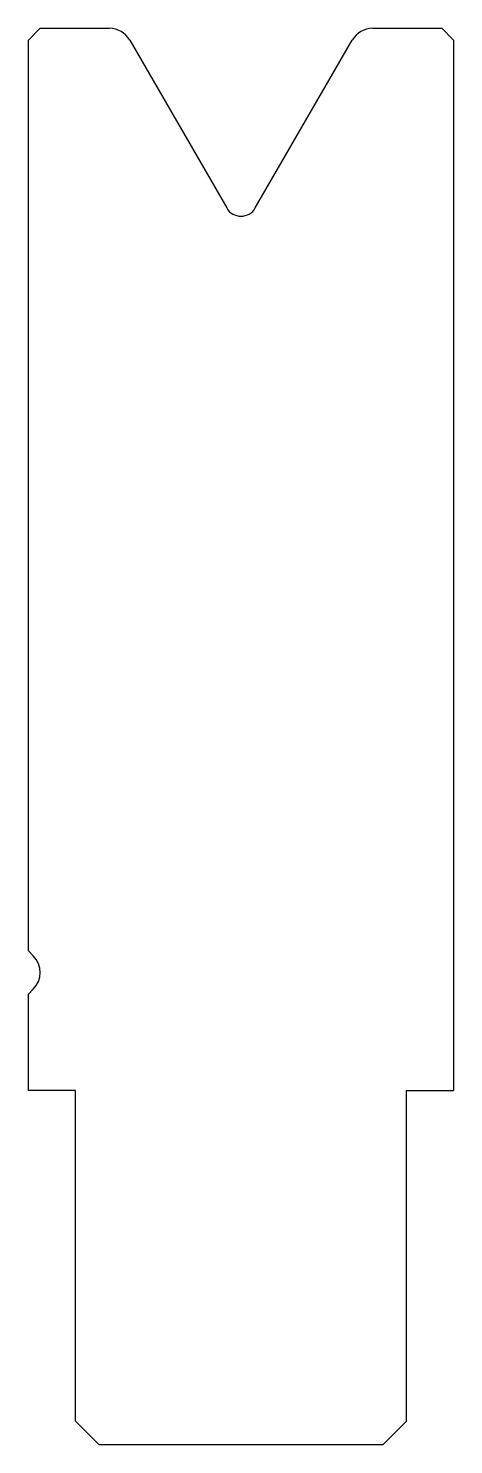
# Model space of a CAD drawing. Header units: metres. Extents: x 97.1 to 115.1, y 140.9 to 200.9.
import ezdxf

# ---------------------------------------------------------------- set-up
doc = ezdxf.new("R2010")
doc.units = ezdxf.units.M

msp = doc.modelspace()

# ---------------------------------------------------------------- linework, layer by layer
for p, q in [((97.616081, 200.892462), (97.116081, 200.392462)), ((97.616081, 200.892462), (100.538731, 200.892462)), ((111.693432, 200.892462), (114.616081, 200.892462)), ((115.116081, 200.392462), (114.616081, 200.892462)), ((97.116081, 161.806676), (97.116081, 200.392462)), ((101.404756, 200.392462), (105.509863, 193.282208)), ((106.722299, 193.282208), (110.827406, 200.392462)), ((115.116081, 200.392462), (115.116081, 155.892462)), ((97.116081, 161.806676), (97.323188, 161.599569)), ((97.323188, 160.185355), (97.116081, 159.978249)), ((97.116081, 155.892462), (97.116081, 159.978249)), ((99.116081, 155.892462), (97.116081, 155.892462)), ((99.116081, 141.892462), (99.116081, 155.892462)), ((113.116081, 155.892462), (115.116081, 155.892462)), ((113.116081, 141.892462), (113.116081, 155.892462)), ((99.116081, 141.892462), (100.116081, 140.892462)), ((112.116081, 140.892462), (113.116081, 141.892462)), ((112.116081, 140.892462), (100.116081, 140.892462))]:
    msp.add_line(p, q)
for centre, radius, start, end in [((100.538731, 199.892462), 1, 30, 90), ((111.693432, 199.892462), 1, 90, 150), ((106.116081, 193.632208), 0.7, 210, 330), ((96.616081, 160.892462), 1, 315, 45)]:
    msp.add_arc(centre, radius, start, end)

doc.saveas('drawing.dxf')
